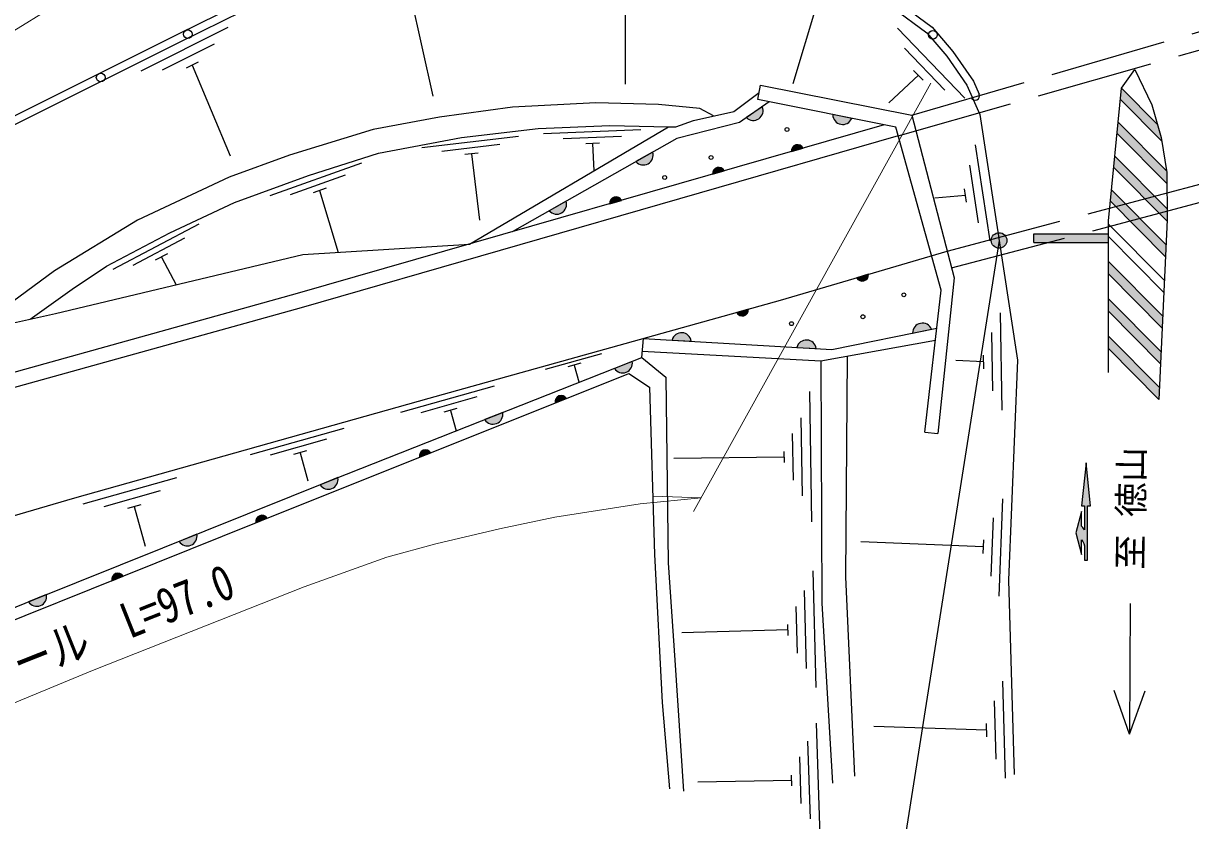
# Model space of a CAD drawing. Units: millimetres at full size, sheet at 1:1000; details may follow other scales. Extents: x 40000 to 680000, y 20000 to 380000.
# Drawn here: x 191704 to 251692, y 243320 to 284295 of the extents above; entities that cross this region are included whole.
import ezdxf
from ezdxf.enums import TextEntityAlignment as Align

# ---------------------------------------------------------------- set-up
doc = ezdxf.new("R2010")
doc.units = ezdxf.units.MM
doc.header["$LTSCALE"] = 1000
doc.linetypes.add('CHAIN', pattern=[18.5, 12, -1.5, 3.5, -1.5])
doc.linetypes.add('DASHED', pattern=[7.5, 6, -1.5])
for name, color, linetype, lineweight in [('M-BGD', 7, 'Continuous', 25), ('M-BMK', 2, 'CHAIN', 13), ('M-STR-HTXT', 7, 'Continuous', 13), ('M-STR-STRC', 7, 'Continuous', 25)]:
    doc.layers.add(name, color=color, linetype=linetype, lineweight=lineweight)
doc.layers.add('M-BMK-HTXT', color=7, linetype='Continuous')
doc.styles.add('ＭＳ ゴシック', font='')
doc.styles.get('ＭＳ ゴシック').set_extended_font_data('MS Gothic')

msp = doc.modelspace()

# ---------------------------------------------------------------- hatches: boundary and pattern name
at = {"layer": 'M-BGD'}
for points in [[(229678, 280010, -0.82183), (228862, 279448)], [(234276, 279408, -0.82183), (233305, 279602)], [(231777, 277880), (231175, 277707, -0.84072)], [(224044, 277682, -0.82183), (223182, 277192)], [(227726, 276715), (227124, 276542, -0.84072)], [(222442, 275196), (221841, 275023, -0.84072)], [(219597, 275154, -0.82183), (218735, 274665)], [(234530, 271223), (235130, 271400, -0.84072)], [(228365, 269438), (228968, 269606, -0.84072)], [(237404, 268379, -0.82183), (238375, 268576)], [(225041, 268017, -0.82183), (226030, 267959)], [(231457, 267641, -0.82183), (232446, 267584)], [(222078, 266559, 0.82183), (222999, 266923)], [(219613, 265019), (219032, 264786, -0.84072)], [(215416, 263927, 0.82183), (216338, 264291)], [(212640, 262227), (212059, 261994, -0.84072)], [(207870, 260948, -0.82183), (206951, 260579)], [(204240, 258862), (203659, 258629, -0.84072)], [(200626, 258040, -0.82183), (199707, 257671)], [(196832, 255885), (196251, 255651, -0.84072)], [(192892, 254935, -0.82183), (191972, 254566)]]:
    msp.add_hatch(color=256, dxfattribs=at).paths.add_polyline_path(points)
at = {"layer": 'M-STR-STRC'}
for points in [[(248143, 280958), (248085, 280378), (250205, 278241), (250175, 278428), (249983, 279103)], [(247970, 279216), (247912, 278636), (250467, 276060), (250460, 276636), (250447, 276719)], [(247796, 277474), (249844, 275411), (250482, 274767), (250484, 274649), (250489, 274202), (250485, 274125), (250073, 274540), (249341, 275278), (247738, 276894)], [(247623, 275732), (248337, 275013), (249068, 274275), (250429, 272904), (250400, 272294), (248566, 274143), (247834, 274880), (247565, 275152)], [(241509, 272921, -0.41421), (241631, 273473, -0.41421), (242183, 273350, -1)], [(247465, 273032), (244353, 273031), (243640, 273030), (243640, 273480), (246062, 273481), (247465, 273482)], [(247465, 272057), (247466, 271418), (250230, 268632), (250258, 269242)], [(250145, 266801), (250173, 267411), (247466, 270139), (247467, 269500)], [(247467, 268222), (247468, 267582), (250060, 264970), (250088, 265580)], [(246090, 259503), (246240, 259503), (246241, 258262), (246149, 258389), (246090, 258453), (246090, 259203), (245790, 258103), (246089, 257003), (246090, 257753), (246159, 257662), (246209, 257560), (246235, 257449), (246240, 257377), (246240, 256703), (246390, 256703), (246390, 259503), (246540, 259504), (246315, 261703)]]:
    msp.add_hatch(color=256, dxfattribs=at).paths.add_polyline_path(points)
h = msp.add_hatch(color=256, dxfattribs=at)
edge = h.paths.add_edge_path()
edge.add_line((247464, 273852), (247464, 273975))

# ---------------------------------------------------------------- linework, layer by layer
at = {"layer": 'M-BGD'}
for p, q in [((222638, 286719), (222636, 281163)), ((211541, 286015), (212748, 280555)), ((232463, 285235), (231241, 281194)), ((202212, 284073), (197739, 281838)), ((240080, 280443), (236619, 284052)), ((201519, 283224), (198835, 281883)), ((239063, 280854), (236987, 283019)), ((200691, 282307), (200065, 281994)), ((200378, 282150), (202330, 277489)), ((237700, 281625), (236177, 280218)), ((237942, 281372), (237458, 281878)), ((229444, 280373), (229592, 281111)), ((229678, 280010), (228862, 279448)), ((234276, 279408), (233305, 279602)), ((217151, 278479), (212185, 277892)), ((223431, 278818), (218435, 278611)), ((222444, 278477), (219447, 278352)), ((216193, 278063), (213214, 277711)), ((221308, 278130), (220608, 278100)), ((220958, 278115), (221016, 276711)), ((231175, 277707), (231777, 277880)), ((241394, 273116), (240635, 278058)), ((215086, 277630), (214391, 277548)), ((214739, 277589), (215141, 274186)), ((224044, 277682), (223182, 277192)), ((209082, 277115), (204374, 275433)), ((227124, 276542), (227726, 276715)), ((240797, 274036), (240342, 277002)), ((208241, 276496), (205416, 275486)), ((207259, 275826), (206600, 275591)), ((206930, 275709), (207886, 272523)), ((240125, 275451), (238544, 275311)), ((240178, 275105), (240072, 275797)), ((219597, 275154), (218735, 274665)), ((221841, 275023), (222442, 275196)), ((200730, 273979), (196304, 271652)), ((199985, 273248), (197329, 271852)), ((199106, 272447), (198487, 272121)), ((198796, 272284), (199561, 270861)), ((235130, 271400), (234530, 271223)), ((228968, 269606), (228365, 269438)), ((241998, 264413), (241912, 269413)), ((237404, 268379), (238375, 268576)), ((241531, 265405), (241479, 268405)), ((223482, 267114), (223576, 268102)), ((225041, 268017), (226030, 267959)), ((231457, 267641), (232446, 267584)), ((221411, 267311), (218522, 266505)), ((241055, 266897), (239627, 266968)), ((241061, 266547), (241049, 267247)), ((220352, 266829), (219678, 266641)), ((220015, 266735), (220257, 265868)), ((222999, 266923), (222078, 266559)), ((215893, 265652), (211079, 264300)), ((232103, 265372), (232213, 258683)), ((215012, 265092), (212123, 264282)), ((219032, 264786), (219613, 265019)), ((213986, 264493), (213312, 264304)), ((213649, 264398), (213944, 263346)), ((216338, 264291), (215416, 263927)), ((231741, 260020), (231676, 264020)), ((208166, 263481), (203353, 262127)), ((207285, 262922), (204397, 262109)), ((231278, 260813), (231239, 263213)), ((238036, 263282), (238708, 263213)), ((206259, 262321), (205585, 262132)), ((205922, 262227), (206328, 260783)), ((212059, 261994), (212640, 262227)), ((230813, 261725), (230804, 262285)), ((230809, 262005), (225130, 261935)), ((207870, 260948), (206951, 260579)), ((199581, 260941), (194768, 259587)), ((198732, 260266), (195844, 259454)), ((241845, 254859), (242048, 259855)), ((197739, 259550), (197065, 259361)), ((197402, 259456), (197971, 257434)), ((203659, 258629), (204240, 258862)), ((241436, 255876), (241558, 258874)), ((200626, 258040), (199707, 257671)), ((241047, 257393), (234748, 257650)), ((241033, 257044), (241061, 257743)), ((232269, 256157), (232434, 250156)), ((196251, 255651), (196832, 255885)), ((231956, 251145), (231846, 255144)), ((192892, 254935), (191972, 254566)), ((248584, 254473), (248542, 247761)), ((231484, 251932), (231418, 254331)), ((231009, 252840), (230994, 253399)), ((231002, 253120), (225545, 252980)), ((242184, 245497), (242034, 250495)), ((248542, 247761), (247762, 250000)), ((248542, 247761), (249350, 249990)), ((241704, 246483), (241614, 249482)), ((232448, 248328), (232635, 242530)), ((241209, 247969), (235416, 248160)), ((241220, 247619), (241199, 248319)), ((232156, 243416), (232027, 247413)), ((231681, 244201), (231603, 246599)), ((231192, 245385), (226358, 245301)), ((231201, 245106), (231183, 245665))]:
    msp.add_line(p, q, dxfattribs=at)
at = {"layer": 'M-BGD', "linetype": 'DASHED'}
for p, q in [((237371, 279582), (261998, 286728)), ((236670, 278507), (261846, 285696)), ((239176, 272595), (261279, 278429)), ((239406, 271725), (260610, 277321))]:
    msp.add_line(p, q, dxfattribs=at)
at = {"layer": 'M-BGD'}
for points in [[(149048, 264294), (157497, 265893), (162540, 267347), (170244, 269847), (175858, 272071), (182156, 275002), (190840, 279341), (199651, 283743), (202806, 285294), (204991, 286124), (207813, 287050), (211208, 287733), (215135, 288282), (220023, 288563), (223734, 288432), (229055, 287852), (232031, 287214), (234979, 286259), (236583, 285452), (238406, 284101), (239476, 282848), (240535, 281319), (240826, 280659)], [(191019, 278983), (199828, 283385), (202966, 284926), (205125, 285747), (207915, 286662), (211275, 287339), (215174, 287884), (220028, 288163), (223705, 288032), (228991, 287457), (231927, 286828), (234826, 285888), (236372, 285110), (238131, 283807), (239158, 282604), (240185, 281123), (240853, 279604), (242789, 266992), (242329, 255687), (242628, 245695)], [(229592, 281111), (237371, 279582), (239532, 271216), (238708, 263213)], [(227179, 279535), (226476, 279919), (224343, 280120), (221124, 280215), (216849, 279984), (213098, 279479), (209685, 278841), (205381, 277522), (202280, 276388), (197564, 274186), (193300, 271581), (188976, 268396)], [(214624, 272948), (224852, 278969), (225234, 278969), (226136, 279301), (228222, 279770), (229518, 280742)], [(230034, 280255), (228506, 279203), (225280, 278384), (216831, 273583)], [(238036, 263282), (238876, 270576), (236545, 278954), (229444, 280373)], [(235935, 279076), (205777, 270404), (183274, 264137), (174718, 261744), (169375, 260422), (166181, 260032), (163454, 259836), (159903, 259906), (156792, 260416), (153070, 261349), (149394, 262996), (148130, 263713)], [(192053, 269096), (194213, 270630), (195973, 271817), (199241, 273535), (202555, 275082), (206366, 276472), (209955, 277631), (214218, 278434), (218154, 278899), (221845, 279053), (224852, 278969)], [(236670, 278507), (205981, 269682), (183476, 263415), (174910, 261019), (169511, 259683), (166254, 259285), (163474, 259085), (159835, 259158), (156640, 259681), (152824, 260638), (149055, 262326), (146990, 263497)], [(151794, 264407), (155331, 263773), (160520, 263271), (164120, 263356), (170318, 264086), (178916, 265699), (189326, 268490), (193359, 269386), (206061, 272408), (214624, 272948)], [(145779, 246349), (159252, 247262), (165313, 248491), (172279, 250265), (175395, 253588), (177938, 255105), (194346, 259905), (212567, 265031), (230607, 270064), (239176, 272595)], [(223576, 268102), (233255, 267536), (238652, 268632)], [(238579, 267999), (232679, 266925), (223512, 267422)], [(145779, 246349), (159858, 246230), (169968, 248149), (182359, 251370), (183719, 251209), (192261, 254682), (207657, 260862), (223482, 267114), (224727, 266119), (224846, 256562), (225188, 251565), (225625, 244838)], [(234429, 245601), (233978, 255847), (234050, 267174)], [(232679, 266925), (232746, 254497), (233287, 245241)], [(145779, 245491), (154672, 244890), (164047, 245791), (182529, 250689), (183393, 250483), (203602, 258607), (222813, 266301), (223883, 265591), (224134, 256996), (224539, 249389), (224914, 244952)]]:
    msp.add_lwpolyline(points, dxfattribs=at)
for centre, radius in [((200154, 283740), 225), ((238447, 283706), 225), ((195680, 281508), 225), ((230949, 278838), 100), ((227047, 277402), 100), ((224663, 276373), 100), ((236953, 270342), 100), ((231180, 268859), 100), ((234849, 269217), 100)]:
    msp.add_circle(centre, radius, dxfattribs=at)
for centre, radius, start, end in [((240620, 280568), 225, 203.75655, 23.75655), ((229215, 279810), 505, 225.71653, 23.37473), ((233810, 279601), 505, 179.86776, 337.52595), ((231491, 277742), 318, 25.93464, 186.15237), ((223564, 277522), 505, 220.78287, 18.44106), ((227440, 276577), 318, 25.93464, 186.15237), ((222157, 275057), 318, 25.93464, 186.15237), ((219117, 274994), 505, 220.78287, 18.44106), ((234815, 271364), 318, 206.34704, 6.56477), ((228651, 269575), 318, 205.47942, 5.69715), ((237909, 268381), 505, 22.64288, 180.30107), ((225529, 267890), 505, 7.82467, 165.48286), ((231946, 267515), 505, 7.82467, 165.48286), ((222502, 266832), 505, 212.72614, 10.38434), ((219343, 264852), 318, 31.71821, 191.93594), ((215841, 264200), 505, 212.72614, 10.38434), ((212370, 262060), 318, 31.71821, 191.93594), ((207374, 260854), 505, 213.04391, 10.7021), ((203970, 258695), 318, 31.7627, 191.98043), ((200130, 257946), 505, 213.04391, 10.7021), ((196562, 255718), 318, 31.79038, 192.00812), ((192396, 254841), 505, 213.04391, 10.7021)]:
    msp.add_arc(centre, radius, start, end, dxfattribs=at)
at = {"layer": 'M-BMK'}
msp.add_lwpolyline([(140733, 266688), (147889, 267446), (156192, 268742), (164478, 270880), (171294, 273224), (179443, 276884), (183658, 279220), (194100, 285704), (201534, 290774), (204199, 292207), (207297, 293374), (210626, 294547), (213610, 295223), (217078, 295795), (224233, 296516), (228644, 296833), (237679, 296941), (242446, 296673)], dxfattribs=at)
at = {"layer": 'M-STR-HTXT'}
for p, q in [((238335, 281228), (226145, 259207)), ((226532, 259905), (224079, 260004))]:
    msp.add_line(p, q, dxfattribs=at)
msp.add_lwpolyline([(154352, 235830), (159319, 236601), (169261, 239685), (177733, 243407), (186968, 247610), (195254, 251034), (206130, 255332), (210377, 256867), (212906, 257538), (216182, 258310), (219016, 258918), (223410, 259594), (226532, 259905)], dxfattribs=at)
at = {"layer": 'M-STR-STRC'}
for p, q in [((248143, 280958), (249983, 279103)), ((248085, 280378), (250205, 278241)), ((247970, 279216), (250447, 276719)), ((247912, 278636), (250467, 276060)), ((247796, 277474), (250482, 274767)), ((247738, 276894), (250485, 274125)), ((247623, 275732), (250429, 272904)), ((247565, 275152), (250400, 272294)), ((247464, 273975), (250344, 271073)), ((241846, 273136), (236952, 242060)), ((243640, 273480), (247465, 273482)), ((243640, 273030), (243640, 273480)), ((243640, 273030), (247465, 273032)), ((247465, 273336), (250315, 270463)), ((247465, 272057), (250258, 269242)), ((247466, 271418), (250230, 268632)), ((247466, 270139), (250173, 267411)), ((247467, 269500), (250145, 266801)), ((247467, 268222), (250088, 265580)), ((247468, 267582), (250060, 264970)), ((246315, 261703), (246090, 259503)), ((246540, 259504), (246315, 261703)), ((246090, 259203), (245790, 258103)), ((246090, 259503), (246240, 259503)), ((246090, 258453), (246090, 259203)), ((246240, 259503), (246241, 258262)), ((246390, 259503), (246540, 259504)), ((246390, 256703), (246390, 259503)), ((245790, 258103), (246089, 257003)), ((246149, 258389), (246090, 258453)), ((246241, 258262), (246149, 258389)), ((246089, 257003), (246090, 257753)), ((246090, 257753), (246159, 257662)), ((246159, 257662), (246209, 257560)), ((246209, 257560), (246235, 257449)), ((246235, 257449), (246240, 257377)), ((246240, 257377), (246240, 256703)), ((246240, 256703), (246390, 256703))]:
    msp.add_line(p, q, dxfattribs=at)
msp.add_lwpolyline([(247468, 266359), (247464, 274141), (248143, 280958), (248824, 281926), (249699, 280105), (250175, 278428), (250460, 276636), (250489, 274202), (250060, 264970)], dxfattribs=at)
msp.add_circle((241846, 273136), 400, dxfattribs=at)

# ---------------------------------------------------------------- texts
at = {"layer": 'M-BMK-HTXT', "style": 'ＭＳ ゴシック'}
msp.add_text('至 徳山', height=1320, rotation=89.145, dxfattribs=at).set_placement((249632, 256208), align=Align.BOTTOM_LEFT)
at = {"layer": 'M-STR-HTXT', "style": 'ＭＳ ゴシック', "width": 0.8}
msp.add_text('ガードレール\u3000L=97.0', height=1833, rotation=21.703, dxfattribs=at).set_placement((193641, 250658), align=Align.BOTTOM_CENTER)

doc.saveas('drawing.dxf')
